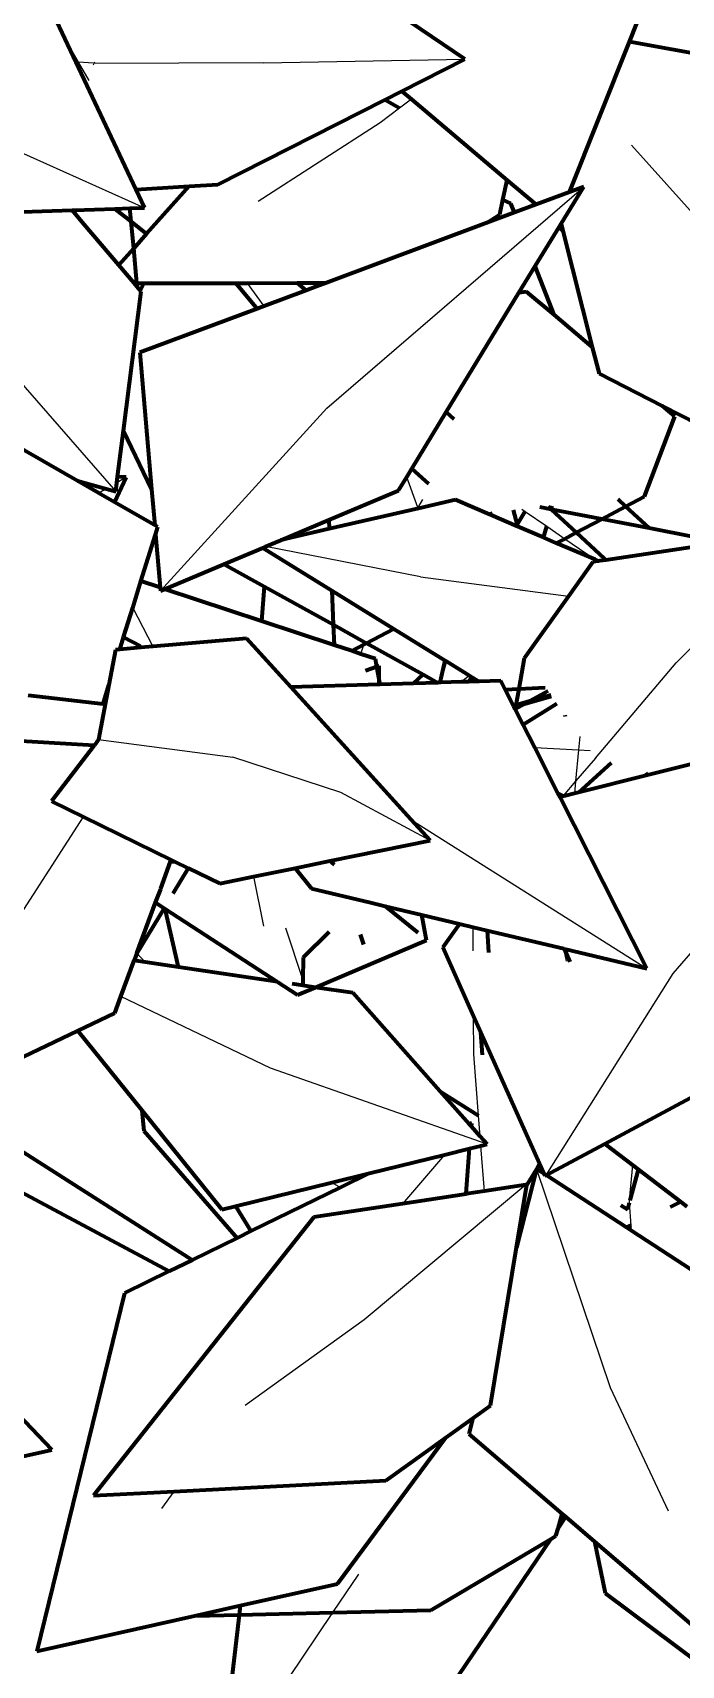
# Model space of a CAD drawing. Header units: millimetres. Extents: x 4307 to 31003, y 2809 to 20009.
# Drawn here: x 7507.6 to 7540.7, y 7857.8 to 7941.1 of the extents above; entities that cross this region are included whole.
import ezdxf

# ---------------------------------------------------------------- set-up
doc = ezdxf.new("R2010")
doc.units = ezdxf.units.MM
doc.layers.add('ProfileEdges', color=7, linetype='Continuous')

msp = doc.modelspace()

# ---------------------------------------------------------------- linework, layer by layer
for p, q in [((7509.946, 7939.597), (7509.67, 7940.08)), ((7509.946, 7939.597), (7509.807, 7939.608)), ((7510.478, 7938.667), (7509.946, 7939.597)), ((7510.705, 7939.553), (7509.946, 7939.597)), ((7519.389, 7939.574), (7510.737, 7939.536)), ((7519.389, 7939.574), (7529.663, 7939.754)), ((7526.934, 7937.714), (7526.326, 7937.257)), ((7526.326, 7937.257), (7525.329, 7936.509)), ((7525.329, 7936.509), (7519.112, 7932.495)), ((7505.092, 7935.85), (7513.302, 7932.177)), ((7538.155, 7935.378), (7543.267, 7929.685)), ((7522.614, 7921.945), (7535.725, 7933.248)), ((7509.711, 7932.056), (7510.234, 7931.32)), ((7519.415, 7927.159), (7518.561, 7928.336)), ((7522.092, 7928.159), (7522.001, 7928.343)), ((7506.63, 7923.672), (7511.838, 7917.698)), ((7514.117, 7912.634), (7522.614, 7921.945)), ((7527.266, 7916.889), (7526.691, 7918.438)), ((7511.354, 7917.834), (7510.981, 7917.617)), ((7512.372, 7918.425), (7511.895, 7918.148)), ((7527.489, 7917.295), (7527.266, 7916.889)), ((7527.286, 7916.833), (7527.266, 7916.889)), ((7532.567, 7916.804), (7532.741, 7916.684)), ((7532.741, 7916.684), (7533.834, 7915.929)), ((7533.834, 7915.929), (7534.753, 7915.294)), ((7534.753, 7915.294), (7536.301, 7914.225)), ((7540.443, 7908.957), (7547.201, 7915.748)), ((7527.389, 7913.348), (7519.484, 7914.894)), ((7536.543, 7914.159), (7536.767, 7914.29)), ((7527.389, 7913.348), (7534.953, 7912.368)), ((7512.708, 7911.77), (7513.727, 7909.79)), ((7524.348, 7909.411), (7524.501, 7909.892)), ((7524.501, 7909.892), (7524.541, 7910.02)), ((7528.713, 7909.044), (7528.427, 7907.952)), ((7536.328, 7904.09), (7540.443, 7908.957)), ((7529.891, 7908.316), (7529.483, 7907.985)), ((7540.293, 7893.12), (7551.826, 7906.472)), ((7535.532, 7905.207), (7535.466, 7904.519)), ((7510.961, 7905.044), (7517.809, 7904.145)), ((7533.221, 7904.648), (7535.466, 7904.519)), ((7535.466, 7904.519), (7535.312, 7902.921)), ((7535.466, 7904.519), (7536.046, 7904.485)), ((7523.336, 7902.349), (7517.809, 7904.145)), ((7536.328, 7904.09), (7535.312, 7902.921)), ((7535.312, 7902.921), (7534.671, 7902.184)), ((7535.312, 7902.921), (7535.251, 7902.289)), ((7527.88, 7899.903), (7523.336, 7902.349)), ((7505.867, 7894.425), (7510.194, 7901.105)), ((7526.907, 7900.973), (7538.95, 7893.371)), ((7518.868, 7898.053), (7519.376, 7895.533)), ((7520.496, 7895.436), (7521.396, 7892.774)), ((7530.086, 7894.277), (7530.078, 7895.483)), ((7534.841, 7893.738), (7534.702, 7894.382)), ((7512.921, 7894.153), (7513.346, 7893.69)), ((7533.81, 7882.817), (7540.293, 7893.12)), ((7519.737, 7888.289), (7512.106, 7891.934)), ((7530.119, 7889.004), (7530.107, 7890.936)), ((7530.361, 7885.867), (7530.119, 7889.004)), ((7530.794, 7884.401), (7519.737, 7888.289)), ((7530.007, 7885.484), (7529.921, 7885.383)), ((7530.444, 7884.795), (7530.361, 7885.867)), ((7530.659, 7882.006), (7530.48, 7884.324)), ((7528.62, 7883.868), (7526.473, 7881.368)), ((7533.319, 7883.136), (7537.081, 7871.999)), ((7538.054, 7881.557), (7538.23, 7883.336)), ((7522.875, 7882.458), (7523.308, 7882.202)), ((7532.768, 7882.328), (7524.518, 7875.448)), ((7538.064, 7881.418), (7538.054, 7881.557)), ((7538.15, 7880.259), (7538.064, 7881.418)), ((7538.171, 7879.981), (7538.15, 7880.259)), ((7524.518, 7875.448), (7518.441, 7871.07)), ((7537.081, 7871.999), (7540.033, 7865.706)), ((7514.806, 7866.691), (7514.18, 7865.819)), ((7522.926, 7860.513), (7524.248, 7862.477)), ((7519.447, 7855.348), (7522.926, 7860.513))]:
    msp.add_line(p, q)
at = {"layer": 'ProfileEdges', "lineweight": 211}
for p, q in [((7529.663, 7939.754), (7519.807, 7946.425)), ((7538.06, 7940.648), (7539.866, 7945.175)), ((7509.807, 7939.608), (7508.102, 7943.231)), ((7534.999, 7932.977), (7538.06, 7940.648)), ((7542.384, 7939.864), (7538.06, 7940.648)), ((7512.866, 7933.105), (7509.807, 7939.608)), ((7510.705, 7939.553), (7510.737, 7939.536)), ((7526.447, 7938.126), (7529.663, 7939.754)), ((7517.046, 7933.368), (7525.573, 7937.683)), ((7525.573, 7937.683), (7526.447, 7938.126)), ((7526.326, 7937.257), (7525.573, 7937.683)), ((7526.447, 7938.126), (7526.934, 7937.714)), ((7526.934, 7937.714), (7531.816, 7933.591)), ((7531.603, 7932.579), (7531.816, 7933.591)), ((7531.816, 7933.591), (7533.295, 7932.341)), ((7512.866, 7933.105), (7515.579, 7933.276)), ((7513.302, 7932.177), (7512.866, 7933.105)), ((7515.579, 7933.276), (7513.418, 7930.848)), ((7515.579, 7933.276), (7517.046, 7933.368)), ((7534.999, 7932.977), (7533.295, 7932.341)), ((7534.568, 7931.351), (7535.725, 7933.248)), ((7535.725, 7933.248), (7534.999, 7932.977)), ((7500.334, 7931.739), (7509.612, 7932.052)), ((7509.612, 7932.052), (7509.711, 7932.056)), ((7510.234, 7931.32), (7509.612, 7932.052)), ((7509.711, 7932.056), (7511.795, 7932.126)), ((7511.795, 7932.126), (7512.567, 7932.152)), ((7511.795, 7932.126), (7512.63, 7931.469)), ((7512.567, 7932.152), (7513.302, 7932.177)), ((7512.63, 7931.469), (7512.567, 7932.152)), ((7532.186, 7931.927), (7530.78, 7931.402)), ((7530.78, 7931.402), (7531.446, 7931.832)), ((7531.446, 7931.832), (7531.603, 7932.579)), ((7532.001, 7932.402), (7531.603, 7932.579)), ((7532.186, 7931.927), (7532.001, 7932.402)), ((7533.295, 7932.341), (7532.186, 7931.927)), ((7511.994, 7929.248), (7510.234, 7931.32)), ((7512.63, 7931.469), (7513.418, 7930.848)), ((7512.755, 7930.102), (7512.63, 7931.469)), ((7530.78, 7931.402), (7522.588, 7928.344)), ((7533.251, 7929.192), (7534.47, 7931.192)), ((7534.47, 7931.192), (7534.568, 7931.351)), ((7534.47, 7931.192), (7534.656, 7931.003)), ((7534.568, 7931.351), (7534.656, 7931.003)), ((7534.656, 7931.003), (7536.161, 7925.073)), ((7512.755, 7930.102), (7511.994, 7929.248)), ((7513.418, 7930.848), (7512.755, 7930.102)), ((7512.917, 7928.325), (7512.755, 7930.102)), ((7512.779, 7928.324), (7511.994, 7929.248)), ((7532.421, 7927.832), (7533.251, 7929.192)), ((7534.219, 7926.707), (7533.251, 7929.192)), ((7512.232, 7920.794), (7513.137, 7927.903)), ((7512.779, 7928.324), (7512.917, 7928.325)), ((7512.934, 7928.142), (7512.779, 7928.324)), ((7512.934, 7928.142), (7512.917, 7928.325)), ((7512.917, 7928.325), (7513.275, 7928.325)), ((7513.091, 7927.957), (7512.934, 7928.142)), ((7513.275, 7928.325), (7513.091, 7927.957)), ((7513.137, 7927.903), (7513.091, 7927.957)), ((7513.275, 7928.325), (7517.961, 7928.335)), ((7517.961, 7928.335), (7518.561, 7928.336)), ((7517.961, 7928.335), (7519.054, 7927.025)), ((7518.561, 7928.336), (7521.101, 7928.341)), ((7521.559, 7927.96), (7519.415, 7927.159)), ((7521.101, 7928.341), (7522.001, 7928.343)), ((7521.101, 7928.341), (7521.559, 7927.96)), ((7522.092, 7928.159), (7521.559, 7927.96)), ((7522.001, 7928.343), (7522.588, 7928.344)), ((7522.588, 7928.344), (7522.092, 7928.159)), ((7528.71, 7921.747), (7532.421, 7927.832)), ((7532.811, 7927.892), (7532.421, 7927.832)), ((7534.219, 7926.707), (7532.811, 7927.892)), ((7519.054, 7927.025), (7513.074, 7924.792)), ((7519.415, 7927.159), (7519.054, 7927.025)), ((7536.161, 7925.073), (7534.219, 7926.707)), ((7509.887, 7918.244), (7497.971, 7925.082)), ((7513.074, 7924.792), (7513.672, 7917.823)), ((7536.161, 7925.073), (7536.506, 7923.715)), ((7536.506, 7923.715), (7539.732, 7922.069)), ((7540.38, 7921.523), (7539.732, 7922.069)), ((7539.732, 7922.069), (7541.529, 7921.151)), ((7526.952, 7918.865), (7528.71, 7921.747)), ((7528.71, 7921.747), (7529.088, 7921.398)), ((7538.835, 7917.445), (7540.38, 7921.523)), ((7511.933, 7918.444), (7512.232, 7920.794)), ((7512.232, 7920.794), (7513.672, 7917.823)), ((7511.895, 7918.148), (7511.933, 7918.444)), ((7512.372, 7918.425), (7511.933, 7918.444)), ((7526.273, 7917.753), (7526.691, 7918.438)), ((7526.691, 7918.438), (7526.952, 7918.865)), ((7526.952, 7918.865), (7527.802, 7918.098)), ((7509.887, 7918.244), (7511.354, 7917.834)), ((7510.981, 7917.617), (7509.887, 7918.244)), ((7511.782, 7917.157), (7510.981, 7917.617)), ((7511.354, 7917.834), (7511.838, 7917.698)), ((7511.782, 7917.157), (7512.372, 7918.425)), ((7511.838, 7917.698), (7511.895, 7918.148)), ((7513.672, 7917.823), (7513.83, 7915.982)), ((7522.718, 7916.256), (7526.273, 7917.753)), ((7513.83, 7915.982), (7511.782, 7917.157)), ((7527.286, 7916.833), (7522.737, 7915.79)), ((7529.184, 7917.268), (7527.286, 7916.833)), ((7530.921, 7916.525), (7529.184, 7917.268)), ((7534.071, 7916.786), (7533.488, 7916.898)), ((7533.903, 7916.941), (7534.071, 7916.786)), ((7534.071, 7916.786), (7534.12, 7916.963)), ((7534.071, 7916.786), (7535.345, 7915.606)), ((7536.644, 7916.291), (7534.071, 7916.786)), ((7536.644, 7916.291), (7537.863, 7916.933)), ((7537.459, 7917.304), (7537.863, 7916.933)), ((7537.863, 7916.933), (7538.835, 7917.445)), ((7537.863, 7916.933), (7539.071, 7915.824)), ((7513.987, 7915.892), (7513.83, 7915.982)), ((7520.265, 7915.223), (7522.718, 7916.256)), ((7522.718, 7916.256), (7522.737, 7915.79)), ((7531.048, 7916.602), (7530.921, 7916.525)), ((7531.007, 7916.488), (7530.921, 7916.525)), ((7531.007, 7916.488), (7531.048, 7916.602)), ((7532.289, 7915.941), (7531.007, 7916.488)), ((7532.129, 7916.759), (7532.321, 7915.994)), ((7532.289, 7915.941), (7532.321, 7915.994)), ((7532.34, 7915.919), (7532.289, 7915.941)), ((7532.321, 7915.994), (7532.741, 7916.684)), ((7532.321, 7915.994), (7532.34, 7915.919)), ((7535.345, 7915.606), (7536.644, 7916.291)), ((7539.071, 7915.824), (7536.644, 7916.291)), ((7513.128, 7913.125), (7513.87, 7915.515)), ((7513.87, 7915.515), (7513.987, 7915.892)), ((7513.87, 7915.515), (7514.103, 7912.802)), ((7519.484, 7914.894), (7520.265, 7915.223)), ((7522.737, 7915.79), (7520.265, 7915.223)), ((7533.673, 7915.349), (7532.34, 7915.919)), ((7533.673, 7915.349), (7533.834, 7915.929)), ((7534.326, 7915.069), (7533.673, 7915.349)), ((7534.326, 7915.069), (7534.753, 7915.294)), ((7534.753, 7915.294), (7535.345, 7915.606)), ((7535.345, 7915.606), (7536.767, 7914.29)), ((7541.379, 7915.38), (7539.071, 7915.824)), ((7517.365, 7914.002), (7519.341, 7914.834)), ((7519.341, 7914.834), (7519.484, 7914.894)), ((7519.341, 7914.834), (7522.866, 7912.656)), ((7536.301, 7914.225), (7534.326, 7915.069)), ((7536.767, 7914.29), (7536.854, 7914.206)), ((7542.294, 7915.017), (7536.854, 7914.206)), ((7514.334, 7912.726), (7517.365, 7914.002)), ((7517.365, 7914.002), (7519.417, 7912.863)), ((7536.194, 7914.107), (7534.953, 7912.368)), ((7536.478, 7914.15), (7536.194, 7914.107)), ((7536.478, 7914.15), (7536.301, 7914.225)), ((7536.543, 7914.159), (7536.478, 7914.15)), ((7536.854, 7914.206), (7536.543, 7914.159)), ((7512.708, 7911.77), (7513.128, 7913.125)), ((7514.103, 7912.802), (7513.128, 7913.125)), ((7514.103, 7912.802), (7514.117, 7912.634)), ((7514.117, 7912.634), (7514.334, 7912.726)), ((7519.279, 7911.089), (7514.334, 7912.726)), ((7519.417, 7912.863), (7519.279, 7911.089)), ((7519.417, 7912.863), (7522.938, 7910.91)), ((7522.866, 7912.656), (7522.938, 7910.91)), ((7522.866, 7912.656), (7526.033, 7910.699)), ((7512.242, 7910.267), (7512.708, 7911.77)), ((7534.953, 7912.368), (7532.691, 7909.198)), ((7522.981, 7909.864), (7519.279, 7911.089)), ((7512.049, 7909.646), (7512.242, 7910.267)), ((7512.242, 7910.267), (7513.086, 7909.826)), ((7518.512, 7910.201), (7513.727, 7909.79)), ((7520.772, 7907.717), (7518.512, 7910.201)), ((7522.938, 7910.91), (7522.981, 7909.864)), ((7522.938, 7910.91), (7524.541, 7910.02)), ((7524.64, 7909.965), (7526.033, 7910.699)), ((7526.033, 7910.699), (7528.646, 7909.085)), ((7511.826, 7909.626), (7511.488, 7907.84)), ((7512.049, 7909.646), (7511.826, 7909.626)), ((7513.123, 7909.738), (7512.049, 7909.646)), ((7513.123, 7909.738), (7513.086, 7909.826)), ((7513.727, 7909.79), (7513.123, 7909.738)), ((7523.881, 7909.566), (7522.981, 7909.864)), ((7523.881, 7909.566), (7524.501, 7909.892)), ((7524.348, 7909.411), (7523.881, 7909.566)), ((7525.098, 7909.163), (7524.348, 7909.411)), ((7524.501, 7909.892), (7524.64, 7909.965)), ((7524.541, 7910.02), (7524.64, 7909.965)), ((7524.64, 7909.965), (7527.528, 7908.363)), ((7525.171, 7908.761), (7524.594, 7908.554)), ((7525.171, 7908.761), (7525.098, 7909.163)), ((7525.285, 7908.802), (7525.171, 7908.761)), ((7525.285, 7908.127), (7525.171, 7908.761)), ((7525.285, 7908.127), (7525.285, 7908.802)), ((7528.39, 7907.951), (7528.646, 7909.085)), ((7528.646, 7909.085), (7528.713, 7909.044)), ((7528.713, 7909.044), (7529.891, 7908.316)), ((7532.691, 7909.198), (7532.412, 7907.638)), ((7511.488, 7907.84), (7510.961, 7905.044)), ((7511.19, 7906.876), (7511.488, 7907.84)), ((7525.286, 7907.856), (7520.772, 7907.717)), ((7526.907, 7900.973), (7520.772, 7907.717)), ((7525.286, 7907.856), (7525.285, 7908.127)), ((7525.334, 7907.857), (7525.285, 7908.127)), ((7525.334, 7907.857), (7525.286, 7907.856)), ((7527.03, 7907.91), (7525.334, 7907.857)), ((7527.03, 7907.91), (7527.528, 7908.363)), ((7528.276, 7907.948), (7527.03, 7907.91)), ((7527.528, 7908.363), (7528.276, 7907.948)), ((7528.39, 7907.951), (7528.276, 7907.948)), ((7528.427, 7907.952), (7528.39, 7907.951)), ((7529.483, 7907.985), (7528.427, 7907.952)), ((7529.866, 7907.997), (7529.483, 7907.985)), ((7529.866, 7907.997), (7529.995, 7908.252)), ((7530.382, 7908.013), (7529.866, 7907.997)), ((7529.891, 7908.316), (7529.995, 7908.252)), ((7529.995, 7908.252), (7530.382, 7908.013)), ((7531.494, 7908.047), (7530.382, 7908.013)), ((7531.721, 7907.6), (7531.494, 7908.047)), ((7531.721, 7907.6), (7532.412, 7907.638)), ((7532.412, 7907.638), (7532.263, 7906.805)), ((7532.412, 7907.638), (7533.75, 7907.71)), ((7507.376, 7907.319), (7511.19, 7906.876)), ((7532.143, 7906.77), (7531.721, 7907.6)), ((7532.263, 7906.805), (7532.143, 7906.77)), ((7532.72, 7906.871), (7532.227, 7906.603)), ((7532.251, 7906.738), (7532.72, 7906.871)), ((7532.263, 7906.805), (7532.251, 7906.738)), ((7532.493, 7906.871), (7532.263, 7906.805)), ((7532.959, 7907.001), (7532.493, 7906.871)), ((7534.345, 7906.875), (7532.634, 7905.802)), ((7532.72, 7906.871), (7534.073, 7907.256)), ((7532.959, 7907.001), (7532.72, 7906.871)), ((7533.893, 7907.51), (7532.959, 7907.001)), ((7534.039, 7907.304), (7532.959, 7907.001)), ((7532.171, 7906.715), (7532.143, 7906.77)), ((7532.171, 7906.715), (7532.251, 7906.738)), ((7532.227, 7906.603), (7532.171, 7906.715)), ((7532.251, 7906.738), (7532.227, 7906.603)), ((7532.634, 7905.802), (7532.227, 7906.603)), ((7534.763, 7906.288), (7534.777, 7906.23)), ((7533.221, 7904.648), (7532.634, 7905.802)), ((7547.082, 7905.275), (7538.984, 7903.231)), ((7510.733, 7904.746), (7506.13, 7905.019)), ((7510.733, 7904.746), (7508.564, 7901.904)), ((7510.733, 7904.746), (7510.763, 7904.763)), ((7510.961, 7905.044), (7510.763, 7904.763)), ((7534.409, 7902.309), (7533.221, 7904.648)), ((7537.131, 7903.858), (7535.452, 7902.34)), ((7538.984, 7903.231), (7535.452, 7902.34)), ((7538.984, 7903.231), (7538.902, 7903.347)), ((7508.564, 7901.904), (7510.194, 7901.105)), ((7534.409, 7902.309), (7534.671, 7902.184)), ((7534.514, 7902.103), (7534.409, 7902.309)), ((7534.626, 7902.132), (7534.514, 7902.103)), ((7538.95, 7893.371), (7534.514, 7902.103)), ((7534.671, 7902.184), (7534.626, 7902.132)), ((7534.671, 7902.184), (7534.727, 7902.157)), ((7535.251, 7902.289), (7534.727, 7902.157)), ((7535.452, 7902.34), (7535.251, 7902.289)), ((7510.194, 7901.105), (7514.67, 7898.912)), ((7527.88, 7899.903), (7526.907, 7900.973)), ((7522.759, 7898.852), (7527.88, 7899.903)), ((7514.134, 7897.451), (7514.641, 7898.831)), ((7514.641, 7898.831), (7514.67, 7898.912)), ((7514.641, 7898.831), (7514.836, 7898.831)), ((7514.67, 7898.912), (7514.836, 7898.831)), ((7515.538, 7898.486), (7514.762, 7897.189)), ((7514.836, 7898.831), (7515.538, 7898.486)), ((7515.538, 7898.486), (7517.144, 7897.699)), ((7518.868, 7898.053), (7520.994, 7898.49)), ((7520.994, 7898.49), (7522.759, 7898.852)), ((7520.994, 7898.49), (7521.826, 7897.447)), ((7523.008, 7898.649), (7522.759, 7898.852)), ((7517.144, 7897.699), (7518.868, 7898.053)), ((7513.872, 7896.74), (7514.143, 7897.411)), ((7514.143, 7897.411), (7514.134, 7897.451)), ((7521.826, 7897.447), (7524.834, 7896.731)), ((7512.921, 7894.153), (7513.872, 7896.74)), ((7514.319, 7896.449), (7512.921, 7894.153)), ((7513.872, 7896.74), (7514.319, 7896.449)), ((7514.319, 7896.449), (7514.368, 7896.417)), ((7515.042, 7893.438), (7514.368, 7896.417)), ((7514.368, 7896.417), (7520.091, 7892.689)), ((7524.834, 7896.731), (7524.815, 7896.682)), ((7524.834, 7896.731), (7525.591, 7896.551)), ((7527.277, 7895.18), (7525.591, 7896.551)), ((7525.591, 7896.551), (7527.457, 7896.106)), ((7527.692, 7894.808), (7527.457, 7896.106)), ((7527.457, 7896.106), (7529.385, 7895.648)), ((7522.731, 7895.241), (7521.407, 7893.928)), ((7529.385, 7895.648), (7528.536, 7894.453)), ((7529.385, 7895.648), (7530.078, 7895.483)), ((7530.078, 7895.483), (7530.794, 7895.312)), ((7530.794, 7895.312), (7530.858, 7894.189)), ((7530.794, 7895.312), (7534.702, 7894.382)), ((7522.024, 7892.402), (7527.692, 7894.808)), ((7524.314, 7895.103), (7524.49, 7894.585)), ((7528.536, 7894.453), (7530.107, 7890.936)), ((7534.702, 7894.382), (7534.751, 7894.371)), ((7535.033, 7893.716), (7534.751, 7894.371)), ((7534.751, 7894.371), (7538.95, 7893.371)), ((7512.106, 7891.934), (7512.782, 7893.773)), ((7512.921, 7894.153), (7512.782, 7893.773)), ((7513.346, 7893.69), (7512.782, 7893.773)), ((7515.042, 7893.438), (7513.346, 7893.69)), ((7521.407, 7893.928), (7521.396, 7892.774)), ((7520.091, 7892.689), (7515.042, 7893.438)), ((7520.091, 7892.689), (7521.12, 7892.019)), ((7521.396, 7892.774), (7521.393, 7892.496)), ((7511.793, 7891.084), (7512.106, 7891.934)), ((7521.393, 7892.496), (7520.843, 7892.578)), ((7521.12, 7892.019), (7522.024, 7892.402)), ((7522.024, 7892.402), (7521.393, 7892.496)), ((7523.937, 7892.119), (7522.024, 7892.402)), ((7528.388, 7887.11), (7523.937, 7892.119)), ((7509.9, 7890.184), (7511.793, 7891.084)), ((7502.59, 7886.708), (7509.9, 7890.184)), ((7509.9, 7890.184), (7513.168, 7886.139)), ((7530.107, 7890.936), (7530.481, 7890.098)), ((7530.56, 7888.972), (7530.481, 7890.098)), ((7530.481, 7890.098), (7533.465, 7883.418)), ((7536.807, 7884.426), (7544.971, 7888.808)), ((7528.388, 7887.11), (7530.361, 7885.867)), ((7529.885, 7885.424), (7528.388, 7887.11)), ((7515.739, 7878.496), (7503.817, 7886.091)), ((7513.168, 7886.139), (7513.267, 7885.09)), ((7513.168, 7886.139), (7517.255, 7881.079)), ((7530.007, 7885.484), (7529.885, 7885.424)), ((7529.921, 7885.383), (7529.885, 7885.424)), ((7529.993, 7885.303), (7529.921, 7885.383)), ((7529.993, 7885.303), (7530.007, 7885.484)), ((7530.444, 7884.795), (7529.993, 7885.303)), ((7502.439, 7884.402), (7514.568, 7877.922)), ((7513.267, 7885.09), (7518.031, 7879.618)), ((7529.903, 7884.183), (7530.48, 7884.324)), ((7530.794, 7884.401), (7530.444, 7884.795)), ((7530.48, 7884.324), (7530.794, 7884.401)), ((7533.81, 7882.817), (7536.807, 7884.426)), ((7536.807, 7884.426), (7538.23, 7883.336)), ((7524.787, 7882.927), (7528.62, 7883.868)), ((7528.62, 7883.868), (7529.903, 7884.183)), ((7529.721, 7881.893), (7529.903, 7884.183)), ((7522.875, 7882.458), (7524.787, 7882.927)), ((7524.787, 7882.927), (7523.308, 7882.202)), ((7533.319, 7883.136), (7532.297, 7879.143)), ((7533.319, 7883.136), (7532.825, 7882.337)), ((7533.465, 7883.418), (7533.319, 7883.136)), ((7533.702, 7882.887), (7533.319, 7883.136)), ((7533.465, 7883.418), (7533.702, 7882.887)), ((7533.702, 7882.887), (7533.748, 7882.784)), ((7533.748, 7882.784), (7533.81, 7882.817)), ((7537.914, 7880.148), (7533.81, 7882.817)), ((7538.099, 7881.549), (7538.525, 7883.11)), ((7538.23, 7883.336), (7538.525, 7883.11)), ((7538.525, 7883.11), (7540.685, 7881.456)), ((7517.955, 7881.251), (7522.875, 7882.458)), ((7523.308, 7882.202), (7518.742, 7879.966)), ((7529.718, 7881.863), (7526.473, 7881.368)), ((7529.718, 7881.863), (7529.721, 7881.893)), ((7529.748, 7881.867), (7529.718, 7881.863)), ((7529.748, 7881.867), (7529.721, 7881.893)), ((7530.659, 7882.006), (7529.748, 7881.867)), ((7532.768, 7882.328), (7530.659, 7882.006)), ((7532.297, 7879.143), (7532.825, 7882.337)), ((7532.825, 7882.337), (7532.768, 7882.328)), ((7517.255, 7881.079), (7517.955, 7881.251)), ((7517.955, 7881.251), (7518.742, 7879.966)), ((7526.473, 7881.368), (7521.955, 7880.678)), ((7537.614, 7881.299), (7537.97, 7881.075)), ((7537.97, 7881.075), (7538.064, 7881.418)), ((7540.685, 7881.456), (7540.144, 7881.2)), ((7540.685, 7881.456), (7540.99, 7881.222)), ((7521.955, 7880.678), (7510.705, 7866.483)), ((7538.15, 7880.259), (7537.914, 7880.148)), ((7538.171, 7879.981), (7537.914, 7880.148)), ((7518.031, 7879.618), (7515.739, 7878.496)), ((7518.742, 7879.966), (7518.031, 7879.618)), ((7541.586, 7877.76), (7538.171, 7879.981)), ((7515.739, 7878.496), (7514.568, 7877.922)), ((7530.965, 7871.081), (7532.297, 7879.143)), ((7514.568, 7877.922), (7512.28, 7876.801)), ((7508.573, 7868.814), (7500.872, 7876.867)), ((7512.28, 7876.801), (7507.82, 7858.545)), ((7530.069, 7870.436), (7530.965, 7871.081)), ((7528.679, 7869.437), (7530.069, 7870.436)), ((7530.069, 7870.436), (7529.864, 7869.637)), ((7523.156, 7861.973), (7528.679, 7869.437)), ((7525.624, 7867.241), (7528.679, 7869.437)), ((7529.864, 7869.637), (7534.623, 7865.556)), ((7490.229, 7864.733), (7508.573, 7868.814)), ((7514.806, 7866.691), (7525.624, 7867.241)), ((7510.705, 7866.483), (7514.806, 7866.691)), ((7534.413, 7864.805), (7534.623, 7865.556)), ((7534.413, 7864.805), (7534.812, 7865.394)), ((7534.623, 7865.556), (7534.812, 7865.394)), ((7534.812, 7865.394), (7536.277, 7864.137)), ((7534.057, 7864.279), (7534.307, 7864.428)), ((7534.307, 7864.428), (7534.413, 7864.805)), ((7527.133, 7854.052), (7534.057, 7864.279)), ((7527.914, 7860.634), (7534.057, 7864.279)), ((7536.277, 7864.137), (7536.814, 7861.503)), ((7536.277, 7864.137), (7542.189, 7859.066)), ((7518.194, 7860.864), (7523.156, 7861.973)), ((7536.814, 7861.503), (7543.493, 7856.52)), ((7507.82, 7858.545), (7515.859, 7860.342)), ((7515.859, 7860.342), (7518.194, 7860.864)), ((7515.859, 7860.342), (7518.139, 7860.397)), ((7518.139, 7860.397), (7517.58, 7855.663)), ((7518.194, 7860.864), (7518.139, 7860.397)), ((7518.139, 7860.397), (7522.926, 7860.513)), ((7522.926, 7860.513), (7527.914, 7860.634))]:
    msp.add_line(p, q, dxfattribs=at)

doc.saveas('drawing.dxf')
